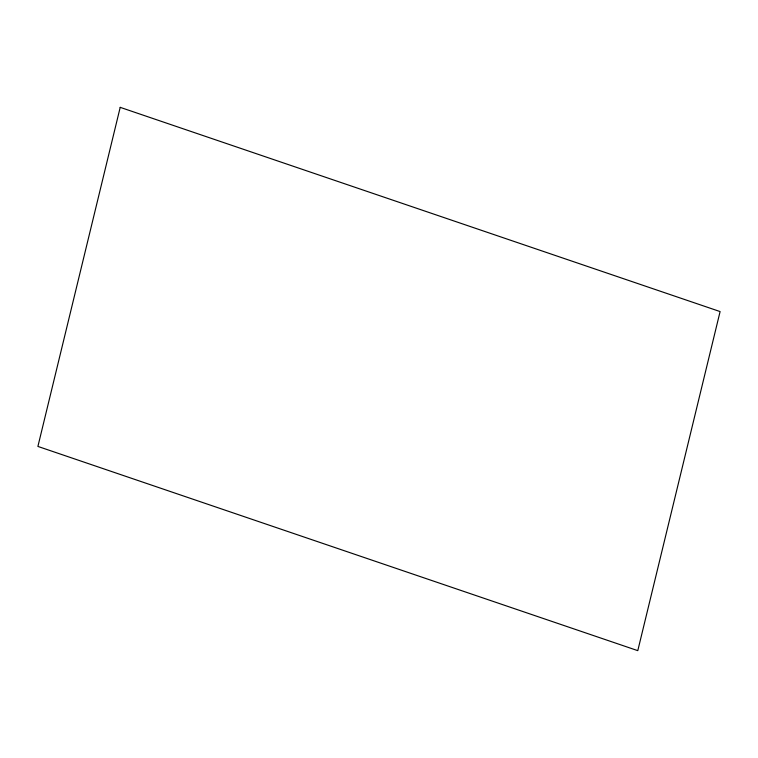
<?xml version="1.0" encoding="UTF-8"?>
<svg xmlns="http://www.w3.org/2000/svg" width="758" height="758" viewBox="0 0 758 758"><rect width="100%" height="100%" fill="white"/><g stroke="black" fill="none" stroke-linecap="round" stroke-linejoin="round"><path stroke-width="1.14" d="M120.209 107.352L37.9 446.424L637.791 650.648L720.1 311.576L120.209 107.352"/></g></svg>
